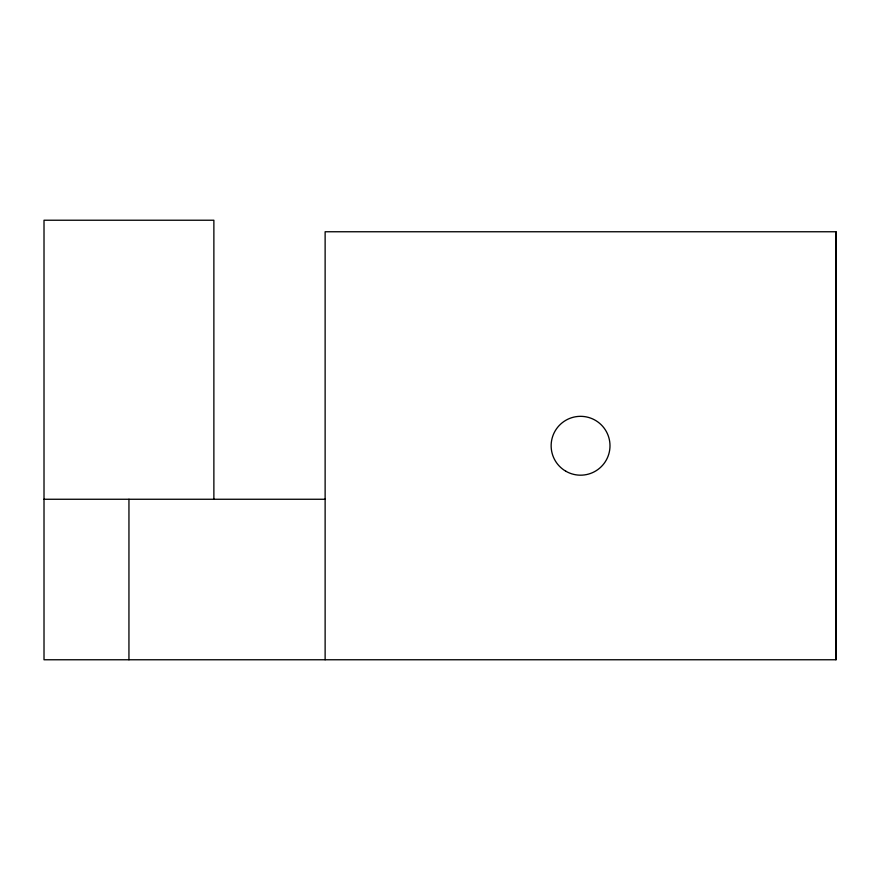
<?xml version="1.0" encoding="UTF-8"?>
<svg xmlns="http://www.w3.org/2000/svg" width="880" height="880" viewBox="0 0 880 880"><rect width="100%" height="100%" fill="white"/><g stroke="black" fill="none" stroke-linecap="round" stroke-linejoin="round"><path stroke-width="1.32" d="M325.127 659.769L325.127 231.759L836 231.759L836 659.758L44.011 659.769L44.011 220.231L213.873 220.231L213.873 499.257M128.942 659.769L128.953 499.257M44 499.257L325.127 499.257M836 231.759L836 659.769M565.851 471.24A29.425 29.425 0 0 0 609.994 445.764A29.425 29.425 0 0 0 565.851 420.277A29.425 29.425 0 0 0 565.851 471.24"/></g></svg>
